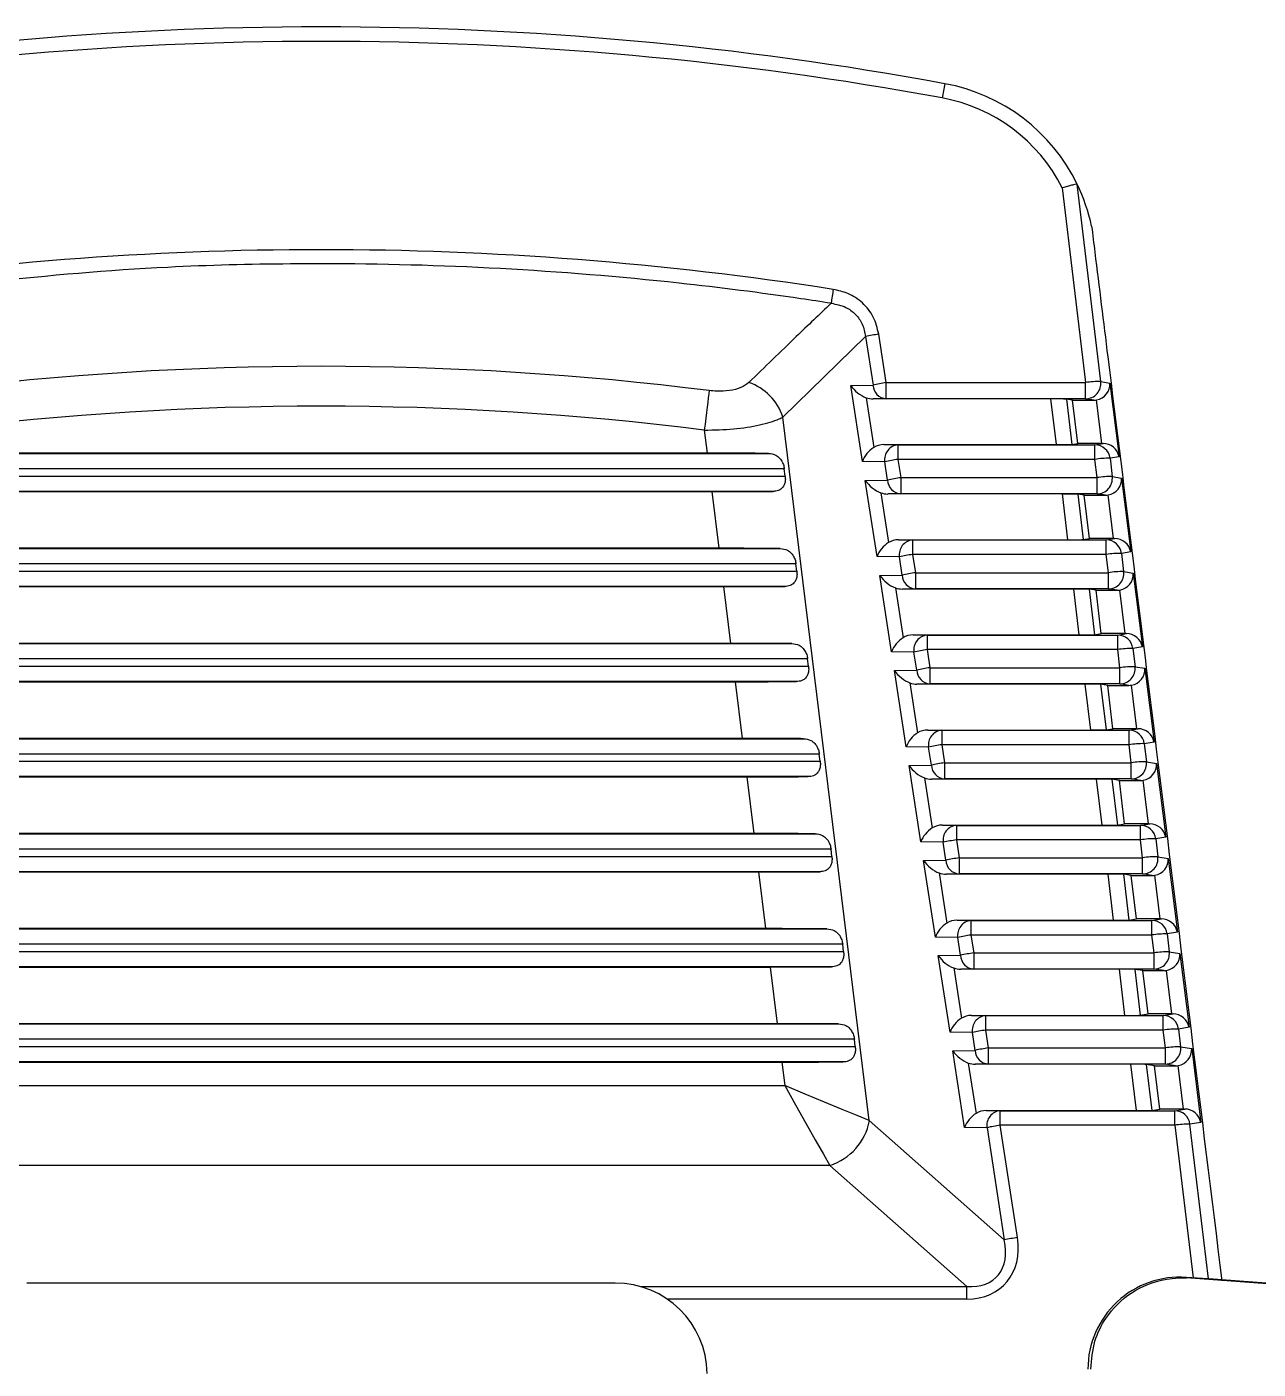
# Model space of a CAD drawing. Extents: x 7 to 135, y 3 to 97.
# Drawn here: x 57.004 to 57.807, y 45.727 to 46.602 of the extents above; entities that cross this region are included whole.
import ezdxf

# ---------------------------------------------------------------- set-up
doc = ezdxf.new("R2010")
doc.units = 0
doc.header["$MEASUREMENT"] = 0
doc.layers.add('OBJECT', color=7, linetype='CONTINUOUS')

msp = doc.modelspace()

# ---------------------------------------------------------------- linework, layer by layer
at = {"layer": 'OBJECT'}
for p, q in [((57.67956, 46.49701), (57.6948, 46.37002)), ((57.70471, 46.37071), (57.68927, 46.4994)), ((57.68927, 46.4994), (57.68929, 46.49937)), ((57.49744, 46.34757), (57.55131, 46.40004)), ((57.55131, 46.40004), (57.55616, 46.36844)), ((57.56476, 46.37002), (57.55991, 46.40162)), ((57.56476, 46.37002), (57.6948, 46.37002)), ((57.56476, 46.3595), (57.56476, 46.37002)), ((57.6948, 46.3595), (57.6948, 46.37002)), ((57.70471, 46.37071), (57.71066, 46.36975)), ((57.71066, 46.36975), (57.71656, 46.32167)), ((57.54163, 46.36822), (57.55616, 46.36844)), ((57.54924, 46.31863), (57.54163, 46.36822)), ((57.55171, 46.36018), (57.55668, 46.32776)), ((57.56476, 46.3595), (57.5563, 46.35937)), ((57.67221, 46.35937), (57.5563, 46.35937)), ((57.6948, 46.3595), (57.56476, 46.3595)), ((57.67578, 46.3296), (57.67221, 46.35937)), ((57.68633, 46.35862), (57.68222, 46.35929)), ((57.68222, 46.35929), (57.68577, 46.32969)), ((57.68633, 46.35862), (57.70021, 46.35862)), ((57.6898, 46.33037), (57.68633, 46.35862)), ((57.70021, 46.35862), (57.6948, 46.3595)), ((57.70543, 46.33037), (57.70194, 46.35877)), ((57.55376, 45.88882), (57.49744, 46.34757)), ((57.44613, 46.33904), (57.44798, 46.32399)), ((57.56332, 46.3296), (57.57244, 46.32947)), ((57.56332, 46.3296), (57.67578, 46.3296)), ((57.57244, 46.32947), (57.57244, 46.32)), ((57.57244, 46.32947), (57.7008, 46.32947)), ((57.68577, 46.32969), (57.6898, 46.33037)), ((57.70543, 46.33037), (57.6898, 46.33037)), ((57.7008, 46.32947), (57.70614, 46.33037)), ((57.7008, 46.32), (57.7008, 46.32947)), ((56.90463, 46.32386), (57.48808, 46.32386)), ((57.44798, 46.32399), (56.94473, 46.32399)), ((57.56384, 46.31841), (57.54924, 46.31863)), ((57.56567, 46.30647), (57.56384, 46.31841)), ((57.57244, 46.32), (57.57427, 46.30805)), ((57.7008, 46.32), (57.57244, 46.32)), ((57.70223, 46.30805), (57.7008, 46.32)), ((57.71656, 46.32167), (57.71071, 46.32069)), ((57.71071, 46.32069), (57.71215, 46.30874)), ((56.8938, 46.30912), (57.49891, 46.30912)), ((57.49832, 46.31386), (56.89439, 46.31386)), ((57.49891, 46.30912), (57.49832, 46.31386)), ((57.57427, 46.30805), (57.57427, 46.29752)), ((57.57427, 46.30805), (57.70223, 46.30805)), ((57.70223, 46.29752), (57.70223, 46.30805)), ((57.71215, 46.30874), (57.71827, 46.30775)), ((57.71827, 46.30775), (57.72417, 46.25967)), ((57.49112, 46.29912), (56.90159, 46.29912)), ((56.94166, 46.29899), (57.45105, 46.29899)), ((57.45105, 46.29899), (57.45559, 46.26199)), ((57.55114, 46.30625), (57.56567, 46.30647)), ((57.55877, 46.2566), (57.55114, 46.30625)), ((57.56122, 46.29821), (57.5662, 46.26573)), ((57.57427, 46.29752), (57.56581, 46.2974)), ((57.67965, 46.2974), (57.56581, 46.2974)), ((57.70223, 46.29752), (57.57427, 46.29752)), ((57.68323, 46.26758), (57.67965, 46.2974)), ((57.69395, 46.29662), (57.68965, 46.29732)), ((57.68965, 46.29732), (57.69321, 46.26766)), ((57.69395, 46.29662), (57.70782, 46.29662)), ((57.69742, 46.26837), (57.69395, 46.29662)), ((57.70782, 46.29662), (57.70223, 46.29752)), ((57.71304, 46.26837), (57.70955, 46.29677)), ((57.57284, 46.26758), (57.58196, 46.26744)), ((57.57284, 46.26758), (57.68323, 46.26758)), ((57.58196, 46.26744), (57.58196, 46.25797)), ((57.58196, 46.26744), (57.70824, 46.26744)), ((57.69321, 46.26766), (57.69742, 46.26837)), ((57.71304, 46.26837), (57.69742, 46.26837)), ((57.70824, 46.26744), (57.71375, 46.26837)), ((57.70824, 46.25797), (57.70824, 46.26744)), ((56.89702, 46.26186), (57.49569, 46.26186)), ((57.45559, 46.26199), (56.93712, 46.26199)), ((57.57336, 46.25639), (57.55877, 46.2566)), ((57.57519, 46.2445), (57.57336, 46.25639)), ((57.58196, 46.25797), (57.58378, 46.24608)), ((57.70824, 46.25797), (57.58196, 46.25797)), ((57.70967, 46.24608), (57.70824, 46.25797)), ((57.72417, 46.25967), (57.71816, 46.25866)), ((57.71816, 46.25866), (57.71958, 46.24677)), ((56.88619, 46.24712), (57.50652, 46.24712)), ((57.50594, 46.25186), (56.88677, 46.25186)), ((57.50652, 46.24712), (57.50594, 46.25186)), ((57.71958, 46.24677), (57.72588, 46.24575)), ((57.56066, 46.24428), (57.57519, 46.2445)), ((57.56829, 46.19457), (57.56066, 46.24428)), ((57.58378, 46.24608), (57.58378, 46.23555)), ((57.58378, 46.24608), (57.70967, 46.24608)), ((57.70967, 46.23555), (57.70967, 46.24608)), ((57.72588, 46.24575), (57.73178, 46.19767)), ((57.49873, 46.23712), (56.89398, 46.23712)), ((56.93405, 46.23699), (57.45866, 46.23699)), ((57.45866, 46.23699), (57.46321, 46.19999)), ((57.57073, 46.23624), (57.57572, 46.2037)), ((57.58378, 46.23555), (57.57532, 46.23543)), ((57.68708, 46.23543), (57.57532, 46.23543)), ((57.70967, 46.23555), (57.58378, 46.23555)), ((57.69067, 46.20555), (57.68708, 46.23543)), ((57.70156, 46.23462), (57.69709, 46.23534)), ((57.69709, 46.23534), (57.70065, 46.20563)), ((57.70156, 46.23462), (57.71543, 46.23462)), ((57.70503, 46.20637), (57.70156, 46.23462)), ((57.71543, 46.23462), (57.70967, 46.23555)), ((57.72065, 46.20637), (57.71717, 46.23477)), ((57.58236, 46.20555), (57.59148, 46.20541)), ((57.58236, 46.20555), (57.69067, 46.20555)), ((57.59148, 46.20541), (57.59148, 46.19594)), ((57.59148, 46.20541), (57.71569, 46.20541)), ((57.70065, 46.20563), (57.70503, 46.20637)), ((57.72065, 46.20637), (57.70503, 46.20637)), ((57.71569, 46.20541), (57.72136, 46.20637)), ((57.71569, 46.19594), (57.71569, 46.20541)), ((56.88941, 46.19986), (57.50331, 46.19986)), ((57.46321, 46.19999), (56.92951, 46.19999)), ((57.58288, 46.19436), (57.56829, 46.19457)), ((57.5847, 46.18253), (57.58288, 46.19436)), ((57.59148, 46.19594), (57.59329, 46.18411)), ((57.71569, 46.19594), (57.59148, 46.19594)), ((57.71711, 46.18411), (57.71569, 46.19594)), ((57.73178, 46.19767), (57.7256, 46.19663)), ((57.7256, 46.19663), (57.72702, 46.1848)), ((57.51355, 46.18986), (56.87916, 46.18986)), ((57.51413, 46.18512), (57.51355, 46.18986)), ((56.87858, 46.18512), (57.51413, 46.18512)), ((57.57017, 46.18231), (57.5847, 46.18253)), ((57.57781, 46.13255), (57.57017, 46.18231)), ((57.59329, 46.18411), (57.59329, 46.17358)), ((57.59329, 46.18411), (57.71711, 46.18411)), ((57.71711, 46.17358), (57.71711, 46.18411)), ((57.72702, 46.1848), (57.73349, 46.18375)), ((57.73349, 46.18375), (57.7394, 46.13567)), ((57.50634, 46.17513), (56.88637, 46.17513)), ((56.92644, 46.17499), (57.46628, 46.17499)), ((57.46628, 46.17499), (57.47082, 46.13799)), ((57.58024, 46.17427), (57.58525, 46.14167)), ((57.59329, 46.17358), (57.58483, 46.17345)), ((57.69452, 46.17345), (57.58483, 46.17345)), ((57.71711, 46.17358), (57.59329, 46.17358)), ((57.69811, 46.14352), (57.69452, 46.17345)), ((57.70917, 46.17262), (57.70452, 46.17337)), ((57.70452, 46.17337), (57.7081, 46.1436)), ((57.70917, 46.17262), (57.72305, 46.17262)), ((57.71264, 46.14437), (57.70917, 46.17262)), ((57.72305, 46.17262), (57.71711, 46.17358)), ((57.72827, 46.14437), (57.72478, 46.17277)), ((57.59188, 46.14352), (57.601, 46.14338)), ((57.59188, 46.14352), (57.69811, 46.14352)), ((57.601, 46.14338), (57.601, 46.13391)), ((57.601, 46.14338), (57.72313, 46.14338)), ((57.7081, 46.1436), (57.71264, 46.14437)), ((57.72827, 46.14437), (57.71264, 46.14437)), ((57.72313, 46.14338), (57.72897, 46.14437)), ((57.72313, 46.13391), (57.72313, 46.14338)), ((56.88179, 46.13786), (57.51092, 46.13786)), ((57.47082, 46.13799), (56.92189, 46.13799)), ((57.601, 46.13391), (57.60281, 46.12214)), ((57.72313, 46.13391), (57.601, 46.13391)), ((57.72454, 46.12214), (57.72313, 46.13391)), ((57.7394, 46.13567), (57.73304, 46.1346)), ((57.73304, 46.1346), (57.73446, 46.12283)), ((57.52116, 46.12786), (56.87155, 46.12786)), ((57.52174, 46.12312), (57.52116, 46.12786)), ((57.5924, 46.13233), (57.57781, 46.13255)), ((57.59421, 46.12055), (57.5924, 46.13233)), ((56.87097, 46.12312), (57.52174, 46.12312)), ((57.57968, 46.12034), (57.59421, 46.12055)), ((57.58733, 46.07052), (57.57968, 46.12034)), ((57.60281, 46.12214), (57.60281, 46.11161)), ((57.60281, 46.12214), (57.72454, 46.12214)), ((57.72454, 46.11161), (57.72454, 46.12214)), ((57.73446, 46.12283), (57.74111, 46.12175)), ((57.74111, 46.12175), (57.74701, 46.07367)), ((57.51396, 46.11313), (56.87876, 46.11313)), ((56.91882, 46.11299), (57.47389, 46.11299)), ((57.47389, 46.11299), (57.47843, 46.07599)), ((57.58976, 46.1123), (57.59477, 46.07964)), ((57.60281, 46.11161), (57.59435, 46.11148)), ((57.70196, 46.11148), (57.59435, 46.11148)), ((57.72454, 46.11161), (57.60281, 46.11161)), ((57.70555, 46.08149), (57.70196, 46.11148)), ((57.71678, 46.11062), (57.71196, 46.1114)), ((57.71196, 46.1114), (57.71554, 46.08157)), ((57.71678, 46.11062), (57.73066, 46.11062)), ((57.72025, 46.08237), (57.71678, 46.11062)), ((57.73066, 46.11062), (57.72454, 46.11161)), ((57.73588, 46.08237), (57.73239, 46.11077)), ((57.6014, 46.08149), (57.61052, 46.08135)), ((57.6014, 46.08149), (57.70555, 46.08149)), ((57.61052, 46.08135), (57.61052, 46.07188)), ((57.61052, 46.08135), (57.73057, 46.08135)), ((57.71554, 46.08157), (57.72025, 46.08237)), ((57.73588, 46.08237), (57.72025, 46.08237)), ((57.73057, 46.08135), (57.73659, 46.08237)), ((57.73057, 46.07188), (57.73057, 46.08135)), ((56.87418, 46.07586), (57.51853, 46.07586)), ((57.47843, 46.07599), (56.91428, 46.07599)), ((57.61052, 46.07188), (57.61232, 46.06017)), ((57.73057, 46.07188), (57.61052, 46.07188)), ((57.73198, 46.06017), (57.73057, 46.07188)), ((57.74701, 46.07367), (57.74049, 46.07257)), ((57.74049, 46.07257), (57.74189, 46.06086)), ((57.52877, 46.06586), (56.86394, 46.06586)), ((57.52936, 46.06112), (57.52877, 46.06586)), ((57.60193, 46.0703), (57.58733, 46.07052)), ((57.60372, 46.05858), (57.60193, 46.0703)), ((56.86335, 46.06112), (57.52936, 46.06112)), ((57.58919, 46.05836), (57.60372, 46.05858)), ((57.59685, 46.00849), (57.58919, 46.05836)), ((57.61232, 46.06017), (57.61232, 46.04964)), ((57.61232, 46.06017), (57.73198, 46.06017)), ((57.73198, 46.04964), (57.73198, 46.06017)), ((57.74189, 46.06086), (57.74872, 46.05975)), ((57.74872, 46.05975), (57.75462, 46.01167)), ((57.52157, 46.05113), (56.87114, 46.05113)), ((56.91121, 46.05099), (57.4815, 46.05099)), ((57.4815, 46.05099), (57.48604, 46.01399)), ((57.59927, 46.05032), (57.60429, 46.01761)), ((57.61232, 46.04964), (57.60386, 46.04951)), ((57.70939, 46.04951), (57.60386, 46.04951)), ((57.73198, 46.04964), (57.61232, 46.04964)), ((57.713, 46.01946), (57.70939, 46.04951)), ((57.7244, 46.04862), (57.7194, 46.04943)), ((57.7194, 46.04943), (57.72298, 46.01954)), ((57.7244, 46.04862), (57.73827, 46.04862)), ((57.72787, 46.02037), (57.7244, 46.04862)), ((57.73827, 46.04862), (57.73198, 46.04964)), ((57.74349, 46.02037), (57.74001, 46.04877)), ((57.61093, 46.01946), (57.62004, 46.01933)), ((57.61093, 46.01946), (57.713, 46.01946)), ((57.62004, 46.01933), (57.62004, 46.00985)), ((57.62004, 46.01933), (57.73802, 46.01933)), ((57.72298, 46.01954), (57.72787, 46.02037)), ((57.74349, 46.02037), (57.72787, 46.02037)), ((57.73802, 46.01933), (57.7442, 46.02037)), ((57.73802, 46.00985), (57.73802, 46.01933)), ((56.86657, 46.01386), (57.52614, 46.01386)), ((57.48604, 46.01399), (56.90667, 46.01399)), ((57.75462, 46.01167), (57.74793, 46.01054)), ((57.74793, 46.01054), (57.74933, 45.99888)), ((57.53639, 46.00386), (56.85632, 46.00386)), ((57.53697, 45.99912), (57.53639, 46.00386)), ((57.61145, 46.00827), (57.59685, 46.00849)), ((57.61324, 45.99661), (57.61145, 46.00827)), ((57.62004, 46.00985), (57.62183, 45.99819)), ((57.73802, 46.00985), (57.62004, 46.00985)), ((57.73942, 45.99819), (57.73802, 46.00985)), ((56.85574, 45.99912), (57.53697, 45.99912)), ((57.59871, 45.99639), (57.61324, 45.99661)), ((57.60637, 45.94646), (57.59871, 45.99639)), ((57.62183, 45.99819), (57.62183, 45.98767)), ((57.62183, 45.99819), (57.73942, 45.99819)), ((57.73942, 45.98767), (57.73942, 45.99819)), ((57.74933, 45.99888), (57.75633, 45.99775)), ((57.75633, 45.99775), (57.76223, 45.94967)), ((57.52918, 45.98913), (56.86353, 45.98913)), ((56.9036, 45.98899), (57.48911, 45.98899)), ((57.48911, 45.98899), (57.49366, 45.95199)), ((57.60878, 45.98835), (57.61381, 45.95558)), ((57.62183, 45.98767), (57.61337, 45.98754)), ((57.71683, 45.98754), (57.61337, 45.98754)), ((57.73942, 45.98767), (57.62183, 45.98767)), ((57.72044, 45.95743), (57.71683, 45.98754)), ((57.73201, 45.98662), (57.72683, 45.98746)), ((57.72683, 45.98746), (57.73043, 45.95752)), ((57.73201, 45.98662), (57.74589, 45.98662)), ((57.73548, 45.95837), (57.73201, 45.98662)), ((57.74589, 45.98662), (57.73942, 45.98767)), ((57.75111, 45.95837), (57.74762, 45.98677)), ((57.73043, 45.95752), (57.73548, 45.95837)), ((57.75111, 45.95837), (57.73548, 45.95837)), ((57.74546, 45.9573), (57.75181, 45.95837)), ((56.85895, 45.95186), (57.53376, 45.95186)), ((57.49366, 45.95199), (56.89905, 45.95199)), ((57.62045, 45.95743), (57.62956, 45.9573)), ((57.62045, 45.95743), (57.72044, 45.95743)), ((57.62956, 45.9573), (57.62956, 45.94782)), ((57.62956, 45.9573), (57.74546, 45.9573)), ((57.74546, 45.94782), (57.74546, 45.9573)), ((57.76223, 45.94967), (57.75537, 45.94851)), ((57.544, 45.94186), (56.84871, 45.94186)), ((57.54458, 45.93712), (57.544, 45.94186)), ((57.62097, 45.94624), (57.60637, 45.94646)), ((57.62275, 45.93464), (57.62097, 45.94624)), ((57.62956, 45.94782), (57.63134, 45.93622)), ((57.74546, 45.94782), (57.62956, 45.94782)), ((57.74685, 45.93622), (57.74546, 45.94782)), ((57.75537, 45.94851), (57.75676, 45.93691)), ((56.84813, 45.93712), (57.54458, 45.93712)), ((57.60822, 45.93442), (57.62275, 45.93464)), ((57.61589, 45.88443), (57.60822, 45.93442)), ((57.63134, 45.93622), (57.63134, 45.9257)), ((57.63134, 45.93622), (57.74685, 45.93622)), ((57.74685, 45.9257), (57.74685, 45.93622)), ((57.75676, 45.93691), (57.76394, 45.93575)), ((57.76394, 45.93575), (57.76985, 45.88767)), ((57.53679, 45.92713), (56.85592, 45.92713)), ((56.89599, 45.92699), (57.49673, 45.92699)), ((57.49673, 45.92699), (57.49861, 45.91163)), ((57.61829, 45.92638), (57.62333, 45.89356)), ((57.63134, 45.9257), (57.62288, 45.92557)), ((57.72427, 45.92557), (57.62288, 45.92557)), ((57.74685, 45.9257), (57.63134, 45.9257)), ((57.72788, 45.8954), (57.72427, 45.92557)), ((57.73962, 45.92462), (57.73427, 45.92549)), ((57.73427, 45.92549), (57.73787, 45.89549)), ((57.73962, 45.92462), (57.7535, 45.92462)), ((57.74309, 45.89637), (57.73962, 45.92462)), ((57.7535, 45.92462), (57.74685, 45.9257)), ((57.75872, 45.89637), (57.75523, 45.92477)), ((56.8941, 45.91163), (57.49861, 45.91163)), ((57.64173, 45.811), (57.55376, 45.88882)), ((57.62997, 45.8954), (57.63909, 45.89527)), ((57.62997, 45.8954), (57.72788, 45.8954)), ((57.63909, 45.8858), (57.63909, 45.89527)), ((57.63909, 45.89527), (57.7529, 45.89527)), ((57.73787, 45.89549), (57.74309, 45.89637)), ((57.75872, 45.89637), (57.74309, 45.89637)), ((57.7529, 45.89527), (57.75942, 45.89637)), ((57.7529, 45.8858), (57.7529, 45.89527)), ((57.76985, 45.88767), (57.76282, 45.88649)), ((57.63049, 45.88421), (57.61589, 45.88443)), ((57.63049, 45.88421), (57.64173, 45.811)), ((57.65032, 45.81258), (57.63909, 45.8858)), ((57.7529, 45.8858), (57.63909, 45.8858)), ((57.7529, 45.8858), (57.76484, 45.78632)), ((57.77492, 45.7856), (57.76282, 45.88649)), ((57.52798, 45.85967), (56.86473, 45.85967)), ((57.52798, 45.85967), (57.61732, 45.78063)), ((57.38811, 45.78291), (57.00443, 45.78291)), ((57.76047, 45.78625), (57.7605, 45.78663)), ((57.40449, 45.78063), (57.61732, 45.78063)), ((57.61732, 45.77249), (57.61732, 45.78063)), ((57.61732, 45.77249), (57.42189, 45.77249))]:
    msp.add_line(p, q, dxfattribs=at)
at = {"layer": 'OBJECT', "flags": 128}
for points in [[(57.44937, 46.36481), (57.4491, 46.36265), (57.44878, 46.36008), (57.44841, 46.35716), (57.448, 46.35392), (57.44757, 46.35043), (57.4471, 46.34674), (57.44662, 46.34292), (57.44613, 46.33904)], [(57.55376, 45.88882), (57.54594, 45.89206), (57.53605, 45.89615), (57.52451, 45.90092), (57.51185, 45.90616), (57.49861, 45.91163)], [(57.49861, 45.91163), (57.50566, 45.89916), (57.5124, 45.88723), (57.51854, 45.87637), (57.52381, 45.86705), (57.52798, 45.85967)]]:
    msp.add_lwpolyline(points, dxfattribs=at)
at = {"layer": 'OBJECT'}
for centre, radius, start, end in [((57.19636, 44.35199), 2.25, 79.58626, 100.41374), ((57.19636, 44.35252), 2.24, 79.58626, 100.41374), ((57.84181, 46.51373), 0.24419, 167.89636, 170.1213), ((57.58136, 46.44691), 0.12, 25.92184, 79.58626), ((57.58136, 46.44744), 0.11, 26.78627, 79.58626), ((57.58136, 46.44691), 0.12, 12.10705, 25.92184), ((58.26542, 46.31494), 0.74428, 171.04198, 171.74877), ((57.57609, 46.2896), 0.11318, 98.22069, 102.6463), ((57.19636, 44.35199), 2.02866, 82.8353, 97.1647), ((57.46329, 46.33617), 0.036, 18.46144, 70.67125), ((57.58103, 46.2575), 0.11369, 98.23099, 102.63669), ((57.70346, 46.31704), 0.05369, 88.66914, 99.28757), ((57.69478, 46.36949), 0.01, 270.07544, 6.99204), ((57.56543, 46.36875), 0.00928, 181.91104, 265.81065), ((57.19636, 44.35199), 2.00268, 82.8353, 97.1647), ((57.57332, 46.31991), 0.0096, 95.31293, 188.95394), ((57.70079, 46.31947), 0.01, 6.97635, 89.93785), ((57.58862, 46.20798), 0.11318, 98.22069, 102.6463), ((57.70947, 46.26699), 0.05371, 88.6744, 99.28906), ((57.59045, 46.19603), 0.11318, 98.22069, 102.6463), ((57.7109, 46.25505), 0.05371, 88.67434, 99.28889), ((57.70222, 46.30752), 0.01, 270.08147, 6.98731), ((57.57495, 46.30678), 0.00928, 181.92076, 265.80288), ((57.58285, 46.25788), 0.0096, 95.3153, 188.95158), ((57.70823, 46.25744), 0.01, 6.97619, 89.93421), ((57.59822, 46.1455), 0.11363, 98.22573, 102.63369), ((57.71691, 46.20496), 0.05371, 88.6744, 99.28906), ((57.71835, 46.19299), 0.0538, 88.68342, 99.28004), ((57.70966, 46.24555), 0.01, 270.07747, 6.99299), ((57.6, 46.13386), 0.11338, 98.22463, 102.64236), ((57.58446, 46.24481), 0.00928, 181.91661, 265.80703), ((57.59237, 46.19585), 0.0096, 95.31394, 188.95294), ((57.71568, 46.19541), 0.01, 6.97433, 89.93775), ((57.60776, 46.08336), 0.11375, 98.23172, 102.63527), ((57.72435, 46.14295), 0.05369, 88.66907, 99.2874), ((57.60966, 46.07112), 0.11417, 98.23984, 102.62715), ((57.59397, 46.18284), 0.00928, 181.91282, 265.81083), ((57.72577, 46.13112), 0.05369, 88.66907, 99.2874), ((57.71709, 46.18358), 0.01, 270.07537, 6.99044), ((57.60189, 46.13382), 0.0096, 95.31109, 188.95579), ((57.72312, 46.13339), 0.01, 6.97635, 89.93953), ((57.61722, 46.02169), 0.11338, 98.22463, 102.64236), ((57.73181, 46.08081), 0.0538, 88.68336, 99.27987), ((57.61898, 46.01018), 0.11312, 98.21938, 102.64761), ((57.60349, 46.12086), 0.00928, 181.91888, 265.80476), ((57.73321, 46.06913), 0.05371, 88.6744, 99.28906), ((57.72453, 46.12161), 0.01, 270.08154, 6.98892), ((57.61141, 46.07179), 0.0096, 95.31394, 188.95294), ((57.73056, 46.07136), 0.01, 6.97635, 89.93953), ((57.6267, 45.95986), 0.11318, 98.22069, 102.6463), ((57.73924, 46.01888), 0.05371, 88.67434, 99.28889), ((57.62855, 45.94788), 0.11345, 98.22594, 102.64105), ((57.613, 46.05889), 0.00928, 181.9205, 265.80315), ((57.74066, 46.00707), 0.0538, 88.68336, 99.27987), ((57.73197, 46.05964), 0.01, 270.0774, 6.99138), ((57.62093, 46.00976), 0.0096, 95.31628, 188.95248), ((57.73801, 46.00933), 0.01, 6.97619, 89.93589), ((57.74669, 45.95685), 0.05371, 88.67434, 99.28889), ((57.6363, 45.89738), 0.11364, 98.22632, 102.6338), ((57.63809, 45.88573), 0.11363, 98.22573, 102.63369), ((57.62251, 45.99692), 0.00928, 181.91094, 265.81271), ((57.74809, 45.94519), 0.05371, 88.6744, 99.28906), ((57.7394, 45.99767), 0.01, 270.07544, 6.99204), ((57.63045, 45.94774), 0.0096, 95.31394, 188.95294), ((57.74545, 45.9473), 0.01, 6.97433, 89.93775), ((57.64584, 45.83528), 0.11372, 98.2311, 102.63589), ((57.75413, 45.89484), 0.05369, 88.66907, 99.2874), ((57.64758, 45.82394), 0.11345, 98.22594, 102.64105), ((57.63202, 45.93495), 0.00928, 181.9205, 265.80315), ((57.75552, 45.88322), 0.05371, 88.67434, 99.28889), ((57.74684, 45.9357), 0.01, 270.0784, 6.99038), ((57.51692, 45.89544), 0.03744, 287.18292, 349.81683), ((57.63997, 45.88571), 0.0096, 95.31469, 188.95218), ((57.75289, 45.88527), 0.01, 6.97635, 89.93953), ((57.65532, 45.77351), 0.11345, 98.22594, 102.64105), ((57.76158, 45.8327), 0.0538, 88.68336, 99.27987), ((57.6665, 45.70062), 0.11312, 98.21997, 102.64772), ((57.38811, 45.72291), 0.06, 1, 90), ((57.75627, 45.72678), 0.06, 85.95727, 180), ((57.1965, 37.80653), 7.99962, 77.894923, 85.957274), ((57.1965, 37.80653), 8, 77.979778, 85.957274)]:
    msp.add_arc(centre, radius, start, end, dxfattribs=at)
for centre, major_axis, ratio, start_param, end_param in [((57.19636, 44.28636), (0, 2.17033), 0.999535, 6.128671, 6.4377), ((57.70074, 46.36853), (0.00734, 0.00707), 0.946913, 4.094356, 5.612792), ((57.55023, 46.36928), (0.00979, -0.00828), 0.557988, 4.235556, 5.289967), ((57.55604, 46.36936), (0.01154, -0.00087), 0.862782, 4.392937, 4.799198), ((57.67216, 46.35928), (0.01007, 0), 0.008673, 0.053472, 1.565554), ((57.7002, 46.36862), (0.00989, -0.0016), 0.998514, 4.873219, 5.047119), ((57.55784, 46.31969), (0.00769, 0.00883), 0.591833, 1.09893, 2.153342), ((57.56368, 46.3196), (0.01153, -0.0012), 0.861198, 1.691488, 2.30922), ((57.67571, 46.32969), (0.01007, 0), 0.00868, 4.719713, 6.231796), ((57.70542, 46.33046), (0.01008, 0), 0.008662, 4.713453, 4.783553), ((57.70665, 46.32045), (0.00821, -0.00613), 0.948914, 0.789132, 2.237468), ((57.44804, 46.32347), (0.06045, 0), 0.008662, 0.84693, 1.57186), ((57.70836, 46.30653), (0.00734, 0.00707), 0.946913, 4.094356, 5.612792), ((57.45099, 46.29952), (0.06045, 0), 0.008662, 4.713453, 5.438383), ((57.55974, 46.30731), (0.00979, -0.00828), 0.557988, 4.235556, 5.289967), ((57.56555, 46.30739), (0.01154, -0.00087), 0.862782, 4.392937, 4.799198), ((57.67959, 46.29731), (0.01007, 0), 0.008673, 0.053472, 1.565554), ((57.70782, 46.30662), (0.00989, -0.0016), 0.998514, 4.873219, 5.047119), ((57.56736, 46.25766), (0.00769, 0.00883), 0.591833, 1.09893, 2.153342), ((57.5732, 46.25757), (0.01153, -0.0012), 0.861198, 1.691488, 2.30922), ((57.68315, 46.26766), (0.01007, 0), 0.00868, 4.719713, 6.231796), ((57.71303, 46.26846), (0.01008, 0), 0.008662, 4.713453, 4.783553), ((57.71426, 46.25845), (0.00821, -0.00613), 0.948914, 0.789132, 2.237468), ((57.45566, 46.26147), (0.06045, 0), 0.008662, 0.84693, 1.57186), ((57.56925, 46.24533), (0.00979, -0.00828), 0.557988, 4.235556, 5.289967), ((57.71597, 46.24453), (0.00734, 0.00707), 0.946913, 4.094356, 5.612792), ((57.4586, 46.23752), (0.06045, 0), 0.008662, 4.713453, 5.438383), ((57.57506, 46.24542), (0.01154, -0.00087), 0.862782, 4.392937, 4.799198), ((57.68703, 46.23534), (0.01007, 0), 0.008673, 0.053472, 1.565554), ((57.71543, 46.24462), (0.00989, -0.0016), 0.998514, 4.873219, 5.047119), ((57.57688, 46.19563), (0.00769, 0.00883), 0.591833, 1.09893, 2.153342), ((57.58272, 46.19554), (0.01153, -0.0012), 0.861198, 1.691488, 2.30922), ((57.69059, 46.20564), (0.01007, 0), 0.00868, 4.719713, 6.231796), ((57.72064, 46.20646), (0.01008, 0), 0.008662, 4.713453, 4.783553), ((57.72187, 46.19645), (0.00821, -0.00613), 0.948914, 0.789132, 2.237468), ((57.46327, 46.19947), (0.06045, 0), 0.008662, 0.84693, 1.57186), ((57.57877, 46.18336), (0.00979, -0.00828), 0.557988, 4.235556, 5.289967), ((57.72358, 46.18253), (0.00734, 0.00707), 0.946913, 4.094356, 5.612792), ((57.46621, 46.17552), (0.06045, 0), 0.008662, 4.713453, 5.438383), ((57.58458, 46.18345), (0.01154, -0.00087), 0.862782, 4.392937, 4.799198), ((57.69447, 46.17337), (0.01007, 0), 0.008673, 0.053472, 1.565554), ((57.72304, 46.18262), (0.00989, -0.0016), 0.998514, 4.873219, 5.047119), ((57.5864, 46.1336), (0.00769, 0.00883), 0.591833, 1.09893, 2.153342), ((57.59224, 46.13351), (0.01153, -0.0012), 0.861198, 1.691488, 2.30922), ((57.69804, 46.14361), (0.01007, 0), 0.00868, 4.719713, 6.231796), ((57.72826, 46.14446), (0.01008, 0), 0.008662, 4.713453, 4.783553), ((57.72948, 46.13445), (0.00821, -0.00613), 0.948914, 0.789132, 2.237468), ((57.47088, 46.13747), (0.06045, 0), 0.008662, 0.84693, 1.57186), ((57.58828, 46.12139), (0.00979, -0.00828), 0.557988, 4.235556, 5.289967), ((57.73119, 46.12053), (0.00734, 0.00707), 0.946913, 4.094356, 5.612792), ((57.47382, 46.11352), (0.06045, 0), 0.008662, 4.713453, 5.438383), ((57.59409, 46.12148), (0.01154, -0.00087), 0.862782, 4.392937, 4.799198), ((57.7019, 46.1114), (0.01007, 0), 0.008673, 0.053472, 1.565554), ((57.73066, 46.12062), (0.00989, -0.0016), 0.998514, 4.873219, 5.047119), ((57.60176, 46.07149), (0.01153, -0.0012), 0.861198, 1.691488, 2.30922), ((57.70548, 46.08158), (0.01007, 0), 0.00868, 4.719713, 6.231796), ((57.73587, 46.08246), (0.01008, 0), 0.008662, 4.713453, 4.783553), ((57.7371, 46.07245), (0.00821, -0.00613), 0.948914, 0.789132, 2.237468), ((57.4785, 46.07547), (0.06045, 0), 0.008662, 0.84693, 1.57186), ((57.59593, 46.07157), (0.00769, 0.00883), 0.591833, 1.09893, 2.153342), ((57.59779, 46.05942), (0.00979, -0.00828), 0.557988, 4.235556, 5.289967), ((57.73881, 46.05853), (0.00734, 0.00707), 0.946913, 4.094356, 5.612792), ((57.48144, 46.05152), (0.06045, 0), 0.008662, 4.713453, 5.438383), ((57.6036, 46.05951), (0.01154, -0.00087), 0.862782, 4.392937, 4.799198), ((57.70934, 46.04942), (0.01007, 0), 0.008673, 0.053472, 1.565554), ((57.73827, 46.05862), (0.00989, -0.0016), 0.998514, 4.873219, 5.047119), ((57.61128, 46.00946), (0.01153, -0.0012), 0.861198, 1.691488, 2.30922), ((57.71292, 46.01955), (0.01007, 0), 0.00868, 4.719713, 6.231796), ((57.74348, 46.02046), (0.01008, 0), 0.008662, 4.713453, 4.783553), ((57.74471, 46.01045), (0.00821, -0.00613), 0.948914, 0.789132, 2.237468), ((57.48611, 46.01347), (0.06045, 0), 0.008662, 0.84693, 1.57186), ((57.60545, 46.00954), (0.00769, 0.00883), 0.591833, 1.09893, 2.153342), ((57.6073, 45.99745), (0.00979, -0.00828), 0.557988, 4.235556, 5.289967), ((57.74642, 45.99653), (0.00734, 0.00707), 0.946913, 4.094356, 5.612792), ((57.48905, 45.98952), (0.06045, 0), 0.008662, 4.713453, 5.438383), ((57.61311, 45.99754), (0.01154, -0.00087), 0.862782, 4.392937, 4.799198), ((57.71678, 45.98745), (0.01007, 0), 0.008673, 0.053472, 1.565554), ((57.74588, 45.99662), (0.00989, -0.0016), 0.998514, 4.873219, 5.047119), ((57.75109, 45.95846), (0.01008, 0), 0.008662, 4.713453, 4.783553), ((57.75232, 45.94845), (0.00821, -0.00613), 0.948914, 0.789132, 2.237468), ((57.49372, 45.95147), (0.06045, 0), 0.008662, 0.84693, 1.57186), ((57.61497, 45.94752), (0.00769, 0.00883), 0.591833, 1.09893, 2.153342), ((57.62081, 45.94743), (0.01153, -0.0012), 0.861198, 1.691488, 2.30922), ((57.72037, 45.95752), (0.01007, 0), 0.00868, 4.719713, 6.231796), ((57.61682, 45.93548), (0.00979, -0.00828), 0.557988, 4.235556, 5.289967), ((57.75403, 45.93453), (0.00734, 0.00707), 0.946913, 4.094356, 5.612792), ((57.49666, 45.92752), (0.06045, 0), 0.008662, 4.713453, 5.438383), ((57.62263, 45.93556), (0.01154, -0.00087), 0.862782, 4.392937, 4.799198), ((57.72421, 45.92548), (0.01007, 0), 0.008673, 0.053472, 1.565554), ((57.75349, 45.93462), (0.00989, -0.0016), 0.998514, 4.873219, 5.047119), ((57.75994, 45.88645), (0.00821, -0.00613), 0.948914, 0.789132, 2.237468), ((57.62449, 45.88549), (0.00769, 0.00883), 0.591833, 1.09893, 2.153342), ((57.63033, 45.8854), (0.01153, -0.0012), 0.861198, 1.691488, 2.30922), ((57.72781, 45.89549), (0.01007, 0), 0.00868, 4.719713, 6.231796), ((57.75871, 45.89646), (0.01008, 0), 0.008662, 4.713453, 4.783553), ((57.60263, 45.82014), (0.03951, -0.03792), 0.729911, 5.63306, 7.044586), ((57.60263, 45.81961), (0.03434, -0.03241), 0.634863, 5.627906, 7.039432)]:
    msp.add_ellipse(centre, major_axis=major_axis, ratio=ratio, start_param=start_param, end_param=end_param, dxfattribs=at)
for points, knots in [([(57.68927, 46.4994), (57.6891, 46.49941), (57.68876, 46.49942), (57.68695, 46.49904), (57.6844, 46.4984), (57.68184, 46.49769), (57.6802, 46.4972), (57.67963, 46.49703), (57.67956, 46.49701)], [0, 0, 0, 0, 0.219292, 0.438494, 0.659229, 0.882999, 0.985847, 1, 1, 1, 1]), ([(57.69869, 46.47208), (57.6994, 46.46639), (57.70292, 46.43796), (57.71769, 46.31856), (57.74535, 46.09502), (57.77008, 45.89419), (57.78361, 45.78434)], [0, 0, 0, 0, 0.024804, 0.124022, 0.520892, 1, 1, 1, 1]), ([(57.52884, 46.42175), (57.52225, 46.42276), (57.4893, 46.4278), (57.37894, 46.44178), (57.26758, 46.44788), (57.15635, 46.44734), (57.04508, 46.44462), (56.94123, 46.43152), (56.86387, 46.42175)], [0, 0, 0, 0, 0.029967, 0.149857, 0.5, 0.529967, 0.649857, 1, 1, 1, 1]), ([(57.55991, 46.40162), (57.55897, 46.40543), (57.55709, 46.41306), (57.54972, 46.42232), (57.5404, 46.4285), (57.53347, 46.43009), (57.53022, 46.43083)], [0, 0, 0, 0, 0.2618869, 0.5244081, 0.7764239, 1, 1, 1, 1]), ([(57.52884, 46.42175), (57.52127, 46.41453), (57.50336, 46.39744), (57.48551, 46.38013), (57.47521, 46.37014)], [0, 0, 0, 0, 0.422662, 1, 1, 1, 1]), ([(57.52884, 46.42175), (57.53215, 46.42111), (57.53802, 46.41998), (57.54503, 46.4148), (57.54974, 46.40812), (57.55078, 46.40279), (57.55131, 46.40004)], [0, 0, 0, 0, 0.295333, 0.524718, 0.754462, 1, 1, 1, 1]), ([(57.47521, 46.37014), (57.47364, 46.36894), (57.4705, 46.36654), (57.46287, 46.36459), (57.45545, 46.3642), (57.45096, 46.36465), (57.44937, 46.36481)], [0, 0, 0, 0, 0.288924, 0.578771, 0.851946, 1, 1, 1, 1]), ([(57.44613, 46.33904), (57.45261, 46.33919), (57.46557, 46.33949), (57.48274, 46.34218), (57.4927, 46.3452), (57.49663, 46.34717), (57.49744, 46.34757)], [0, 0, 0, 0, 0.307399, 0.614924, 0.920649, 1, 1, 1, 1]), ([(57.48808, 46.32386), (57.4897, 46.32367), (57.49241, 46.32336), (57.4954, 46.32098), (57.49717, 46.31826), (57.49803, 46.31577), (57.49826, 46.31431), (57.49832, 46.31386)], [0, 0, 0, 0, 0.345932, 0.577479, 0.767325, 0.92801, 1, 1, 1, 1]), ([(57.49891, 46.30912), (57.49897, 46.30821), (57.49909, 46.30638), (57.49855, 46.30387), (57.49739, 46.30162), (57.49523, 46.29976), (57.49291, 46.29917), (57.49138, 46.29913), (57.49112, 46.29912)], [0, 0, 0, 0, 0.150345, 0.300705, 0.452228, 0.658974, 0.94286, 1, 1, 1, 1]), ([(57.49569, 46.26186), (57.49732, 46.26167), (57.50002, 46.26136), (57.50301, 46.25898), (57.50478, 46.25626), (57.50565, 46.25377), (57.50587, 46.25231), (57.50594, 46.25186)], [0, 0, 0, 0, 0.345921, 0.577478, 0.767325, 0.92801, 1, 1, 1, 1]), ([(57.50652, 46.24712), (57.50658, 46.24621), (57.5067, 46.24438), (57.50616, 46.24187), (57.50501, 46.23962), (57.50285, 46.23776), (57.50053, 46.23717), (57.49899, 46.23713), (57.49873, 46.23712)], [0, 0, 0, 0, 0.150343, 0.300703, 0.45223, 0.658965, 0.942848, 1, 1, 1, 1]), ([(57.50331, 46.19986), (57.50493, 46.19967), (57.50764, 46.19936), (57.51062, 46.19698), (57.51239, 46.19426), (57.51326, 46.19177), (57.51348, 46.19031), (57.51355, 46.18986)], [0, 0, 0, 0, 0.345932, 0.577479, 0.767325, 0.92801, 1, 1, 1, 1]), ([(57.51413, 46.18512), (57.51419, 46.18421), (57.51431, 46.18238), (57.51377, 46.17987), (57.51262, 46.17762), (57.51046, 46.17576), (57.50814, 46.17517), (57.5066, 46.17513), (57.50634, 46.17513)], [0, 0, 0, 0, 0.150345, 0.300705, 0.452228, 0.658974, 0.94286, 1, 1, 1, 1]), ([(57.51092, 46.13786), (57.51254, 46.13767), (57.51525, 46.13736), (57.51824, 46.13498), (57.52001, 46.13226), (57.52087, 46.12977), (57.52109, 46.12831), (57.52116, 46.12786)], [0, 0, 0, 0, 0.345922, 0.57748, 0.767326, 0.928007, 1, 1, 1, 1]), ([(57.52174, 46.12312), (57.5218, 46.12221), (57.52192, 46.12038), (57.52139, 46.11787), (57.52023, 46.11562), (57.51807, 46.11376), (57.51575, 46.11317), (57.51421, 46.11313), (57.51396, 46.11313)], [0, 0, 0, 0, 0.150343, 0.300703, 0.45223, 0.658965, 0.942848, 1, 1, 1, 1]), ([(57.51853, 46.07586), (57.52015, 46.07567), (57.52286, 46.07536), (57.52585, 46.07298), (57.52762, 46.07026), (57.52848, 46.06777), (57.52871, 46.06631), (57.52877, 46.06586)], [0, 0, 0, 0, 0.345935, 0.577498, 0.767323, 0.92801, 1, 1, 1, 1]), ([(57.52936, 46.06112), (57.52942, 46.06021), (57.52954, 46.05838), (57.529, 46.05587), (57.52784, 46.05362), (57.52568, 46.05176), (57.52336, 46.05117), (57.52183, 46.05113), (57.52157, 46.05113)], [0, 0, 0, 0, 0.150345, 0.300705, 0.452228, 0.658974, 0.94286, 1, 1, 1, 1]), ([(57.52614, 46.01386), (57.52777, 46.01367), (57.53047, 46.01336), (57.53346, 46.01098), (57.53523, 46.00826), (57.5361, 46.00577), (57.53632, 46.00431), (57.53639, 46.00386)], [0, 0, 0, 0, 0.345925, 0.577499, 0.767325, 0.928007, 1, 1, 1, 1]), ([(57.53697, 45.99912), (57.53703, 45.99821), (57.53715, 45.99638), (57.53661, 45.99387), (57.53546, 45.99162), (57.5333, 45.98976), (57.53098, 45.98917), (57.52944, 45.98913), (57.52918, 45.98913)], [0, 0, 0, 0, 0.150343, 0.300703, 0.45223, 0.658965, 0.942848, 1, 1, 1, 1]), ([(57.53376, 45.95186), (57.53538, 45.95167), (57.53809, 45.95136), (57.54107, 45.94898), (57.54284, 45.94626), (57.54371, 45.94377), (57.54393, 45.94231), (57.544, 45.94186)], [0, 0, 0, 0, 0.345935, 0.577498, 0.767323, 0.92801, 1, 1, 1, 1]), ([(57.54458, 45.93712), (57.54464, 45.93621), (57.54476, 45.93438), (57.54422, 45.93187), (57.54307, 45.92962), (57.54091, 45.92776), (57.53859, 45.92717), (57.53705, 45.92713), (57.53679, 45.92713)], [0, 0, 0, 0, 0.150345, 0.300705, 0.452228, 0.658974, 0.94286, 1, 1, 1, 1]), ([(57.69812, 45.72678), (57.6987, 45.73305), (57.69987, 45.74557), (57.7092, 45.76335), (57.72611, 45.77966), (57.74506, 45.78603), (57.75731, 45.7864), (57.76039, 45.78626), (57.76047, 45.78625)], [0, 0, 0, 0, 0.1547584, 0.3085322, 0.5522502, 0.8871384, 0.9970962, 1, 1, 1, 1])]:
    msp.add_open_spline(points, degree=3, knots=knots, dxfattribs=at)

doc.saveas('drawing.dxf')
